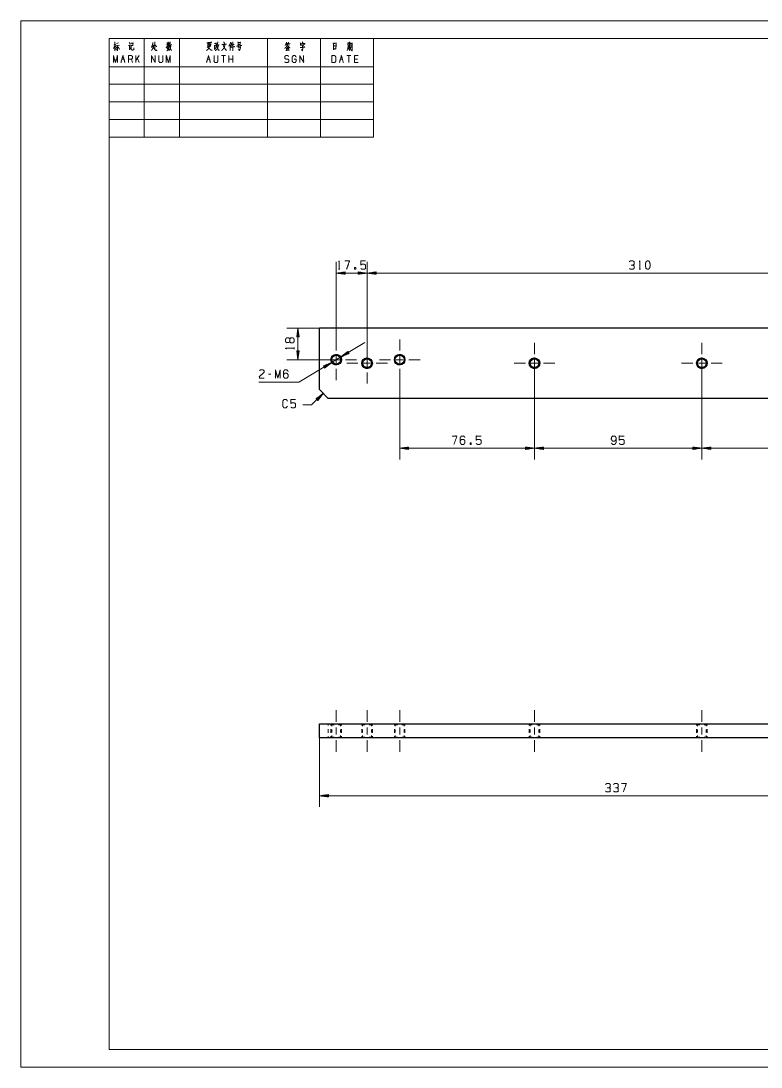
# Model space of a CAD drawing. Header units: millimetres. Extents: x 0 to 420, y 0 to 297.
# Drawn here: x 0 to 210, y 0 to 297 of the extents above; entities that cross this region are included whole.
import ezdxf

# ---------------------------------------------------------------- set-up
doc = ezdxf.new("R2010")
doc.units = ezdxf.units.MM
doc.layers.add('1', color=7, linetype='Continuous', true_color=0xffffff)

msp = doc.modelspace()

# ---------------------------------------------------------------- linework, layer by layer
at = {"layer": '1', "color": 132, "linetype": 'Continuous', "lineweight": 18}
for p, q in [((0, 297), (0, 0)), ((420, 297), (0, 297)), ((25, 292), (25, 264)), ((25, 292), (100, 292)), ((25, 292), (100, 292)), ((25, 292), (100, 292)), ((25, 292), (25, 5)), ((415, 292), (25, 292)), ((35, 292), (35, 264)), ((45, 292), (45, 264)), ((70, 292), (70, 264)), ((85, 292), (85, 264)), ((100, 292), (100, 264)), ((25, 284), (100, 284)), ((25, 279), (100, 279)), ((25, 274), (100, 274)), ((25, 269), (100, 269)), ((25, 264), (100, 264)), ((25, 5), (415, 5)), ((0, 0), (420, 0))]:
    msp.add_line(p, q, dxfattribs=at)
at = {"layer": '1', "color": 95, "linetype": 'Continuous', "lineweight": 18}
for p, q in [((26.34, 290.18), (26.96, 290.3)), ((26.7, 289.95), (26.92, 289.68)), ((26.99, 289.99), (27.95, 290.14)), ((27.13, 290.61), (27.71, 290.74)), ((41.34, 290.22), (42.13, 290.38)), ((42.25, 290.16), (42.79, 290.28)), ((53.17, 290.09), (53.7, 290.18)), ((54.91, 288.87), (55.37, 289.43)), ((75.25, 290.57), (75.67, 290.63)), ((75.35, 290.55), (75.45, 290.24)), ((75.83, 289.64), (75.37, 289.56)), ((75.82, 290.51), (76.35, 290.61)), ((75.98, 290.49), (76.11, 290.16)), ((92.56, 290.43), (93.43, 290.55)), ((92.84, 290.07), (93.11, 290.14)), ((92.86, 289.72), (93.09, 289.78)), ((93.6, 290.05), (93.85, 290.12)), ((28.66, 286.17), (29.22, 286.17)), ((31.62, 285.18), (31.34, 286.17)), ((33.59, 287.14), (32.63, 285.78)), ((32.63, 285.18), (32.63, 287.14)), ((33.59, 285.18), (33.04, 286.36)), ((52.94, 286.17), (53.49, 286.17)), ((58.02, 287.14), (56.9, 287.14)), ((57.46, 287.14), (57.46, 285.18)), ((59.02, 285.18), (59.02, 287.14)), ((60.14, 286.17), (59.02, 286.17)), ((60.14, 285.18), (60.14, 287.14)), ((90.65, 286.17), (91.2, 286.17)), ((93.6, 287.14), (92.49, 287.14)), ((93.05, 287.14), (93.05, 285.18)), ((95.45, 286.17), (94.61, 286.17)), ((90.08, 226.5), (90.51, 226.5)), ((175.37, 226.5), (175.8, 226.5)), ((77.49, 203.84), (77.49, 204.26)), ((70.95, 196.76), (70.27, 196.76))]:
    msp.add_line(p, q, dxfattribs=at)
at = {"layer": '1', "color": 13, "linetype": 'Continuous', "lineweight": 18}
for p, q in [((89.46, 206.59), (89.46, 228.58)), ((92, 225.74), (89.46, 225.4)), ((92, 225.74), (91.97, 225.74)), ((92, 225.74), (91.97, 225.74)), ((92, 225.07), (92, 225.74)), ((95.67, 225.74), (95.71, 225.74)), ((95.67, 225.74), (95.71, 225.74)), ((95.67, 225.74), (95.67, 225.07)), ((98.21, 225.4), (95.67, 225.74)), ((98.21, 199.82), (98.21, 228.58)), ((98.21, 199.82), (98.21, 228.58)), ((100.75, 225.74), (98.21, 225.4)), ((100.75, 225.74), (100.72, 225.74)), ((100.75, 225.74), (100.72, 225.74)), ((100.75, 225.07), (100.75, 225.74)), ((89.45, 225.4), (98.23, 225.4)), ((89.46, 225.4), (92, 225.07)), ((92, 225.43), (89.66, 225.43)), ((92, 225.38), (89.66, 225.38)), ((92, 225.48), (90.04, 225.48)), ((92, 225.33), (90.04, 225.33)), ((92, 225.53), (90.43, 225.53)), ((92, 225.28), (90.43, 225.28)), ((92, 225.58), (90.81, 225.58)), ((92, 225.23), (90.81, 225.23)), ((92, 225.63), (91.2, 225.63)), ((92, 225.18), (91.2, 225.18)), ((92, 225.68), (91.59, 225.68)), ((92, 225.13), (91.59, 225.13)), ((92, 225.07), (91.97, 225.07)), ((92, 225.07), (91.97, 225.07)), ((95.67, 225.68), (96.09, 225.68)), ((95.67, 225.63), (96.48, 225.63)), ((95.67, 225.58), (96.86, 225.58)), ((95.67, 225.53), (97.25, 225.53)), ((95.67, 225.48), (97.64, 225.48)), ((95.67, 225.43), (98.02, 225.43)), ((95.67, 225.07), (98.21, 225.4)), ((95.67, 225.38), (98.02, 225.38)), ((95.67, 225.33), (97.64, 225.33)), ((95.67, 225.28), (97.25, 225.28)), ((95.67, 225.23), (96.86, 225.23)), ((95.67, 225.18), (96.48, 225.18)), ((95.67, 225.13), (96.09, 225.13)), ((95.67, 225.07), (95.71, 225.07)), ((95.67, 225.07), (95.71, 225.07)), ((98.21, 225.4), (100.75, 225.07)), ((98.21, 225.4), (253.21, 225.4)), ((100.75, 225.43), (98.41, 225.43)), ((100.75, 225.38), (98.41, 225.38)), ((100.75, 225.48), (98.79, 225.48)), ((100.75, 225.33), (98.79, 225.33)), ((100.75, 225.53), (99.18, 225.53)), ((100.75, 225.28), (99.18, 225.28)), ((100.75, 225.58), (99.56, 225.58)), ((100.75, 225.23), (99.56, 225.23)), ((100.75, 225.63), (99.95, 225.63)), ((100.75, 225.18), (99.95, 225.18)), ((100.75, 225.68), (100.34, 225.68)), ((100.75, 225.13), (100.34, 225.13)), ((100.75, 225.07), (100.72, 225.07)), ((100.75, 225.07), (100.72, 225.07)), ((84.71, 209.82), (75.4, 209.82)), ((78.58, 209.82), (78.24, 207.28)), ((78.35, 207.28), (78.35, 208.08)), ((78.4, 207.28), (78.4, 208.47)), ((78.45, 207.28), (78.45, 208.86)), ((78.5, 207.28), (78.5, 209.24)), ((78.55, 207.28), (78.55, 209.63)), ((78.91, 207.28), (78.58, 209.82)), ((78.58, 200.82), (78.58, 209.82)), ((78.6, 207.28), (78.6, 209.63)), ((78.65, 207.28), (78.65, 209.24)), ((78.71, 207.28), (78.71, 208.86)), ((78.76, 207.28), (78.76, 208.47)), ((78.81, 207.28), (78.81, 208.08)), ((78.24, 207.28), (78.91, 207.28)), ((78.25, 207.28), (78.25, 207.31)), ((78.25, 207.28), (78.25, 207.31)), ((78.3, 207.28), (78.3, 207.7)), ((97.57, 205.66), (78.81, 194.47)), ((78.86, 207.28), (78.86, 207.7)), ((78.91, 207.28), (78.91, 207.31)), ((78.91, 207.28), (78.91, 207.31)), ((78.24, 203.36), (78.58, 200.82)), ((78.91, 203.36), (78.24, 203.36)), ((78.25, 203.36), (78.25, 203.33)), ((78.25, 203.36), (78.25, 203.33)), ((78.3, 203.36), (78.3, 202.94)), ((78.35, 203.36), (78.35, 202.56)), ((78.4, 203.36), (78.4, 202.17)), ((78.45, 203.36), (78.45, 201.78)), ((78.5, 203.36), (78.5, 201.4)), ((78.55, 203.36), (78.55, 201.01)), ((78.58, 200.82), (78.91, 203.36)), ((78.6, 203.36), (78.6, 201.01)), ((78.65, 203.36), (78.65, 201.4)), ((78.71, 203.36), (78.71, 201.78)), ((78.76, 203.36), (78.76, 202.17)), ((78.81, 203.36), (78.81, 202.56)), ((78.86, 203.36), (78.86, 202.94)), ((78.91, 203.36), (78.91, 203.33)), ((78.91, 203.36), (78.91, 203.33)), ((92.76, 203.18), (90.75, 201.59)), ((90.75, 201.59), (93.11, 202.6)), ((92.92, 202.91), (90.91, 201.71)), ((92.95, 202.87), (90.93, 201.67)), ((92.89, 202.96), (91.21, 201.95)), ((92.97, 202.82), (91.29, 201.82)), ((92.87, 203), (91.52, 202.19)), ((93, 202.78), (91.65, 201.97)), ((92.84, 203.04), (91.82, 202.43)), ((93.02, 202.74), (92, 202.13)), ((92.82, 203.09), (92.13, 202.67)), ((93.05, 202.69), (92.36, 202.28)), ((92.79, 203.13), (92.43, 202.92)), ((93.08, 202.65), (92.72, 202.44)), ((92.76, 203.17), (92.74, 203.16)), ((92.76, 203.17), (92.74, 203.16)), ((93.11, 202.6), (92.76, 203.18)), ((93.1, 202.61), (93.08, 202.59)), ((93.1, 202.61), (93.08, 202.59)), ((89.46, 200.82), (75.4, 200.82)), ((88.18, 200.05), (85.82, 199.04)), ((85.82, 199.04), (86.17, 198.46)), ((85.83, 199.03), (85.85, 199.05)), ((85.83, 199.03), (85.85, 199.05)), ((85.85, 198.99), (86.21, 199.2)), ((85.88, 198.95), (86.57, 199.36)), ((85.9, 198.9), (86.93, 199.51)), ((85.93, 198.86), (87.28, 199.67)), ((85.96, 198.82), (87.64, 199.82)), ((85.98, 198.77), (88, 199.97)), ((86.01, 198.73), (88.02, 199.93)), ((86.03, 198.68), (87.72, 199.69)), ((86.06, 198.64), (87.41, 199.45)), ((86.09, 198.6), (87.11, 199.21)), ((86.17, 198.46), (88.18, 200.05)), ((145.71, 199.82), (145.71, 172.52)), ((193.21, 199.82), (193.21, 172.52)), ((86.11, 198.55), (86.8, 198.97)), ((86.14, 198.51), (86.5, 198.72)), ((86.16, 198.47), (86.19, 198.48)), ((86.16, 198.47), (86.19, 198.48)), ((78.81, 194.47), (67.49, 194.47)), ((107.46, 195.05), (107.46, 172.52)), ((145.71, 194.05), (145.71, 172.52)), ((193.21, 194.05), (193.21, 172.52)), ((82.48, 187.97), (85.77, 191.27)), ((85.77, 191.27), (83.74, 189.71)), ((83.81, 189.63), (84.38, 190.2)), ((83.85, 189.6), (84.69, 190.44)), ((83.88, 189.56), (85, 190.67)), ((83.92, 189.52), (85.3, 190.91)), ((83.95, 189.49), (85.61, 191.15)), ((83.99, 189.45), (85.65, 191.11)), ((84.03, 189.42), (85.41, 190.8)), ((84.06, 189.38), (85.18, 190.49)), ((84.1, 189.34), (84.94, 190.19)), ((84.21, 189.23), (85.77, 191.27)), ((82.48, 187.97), (79.94, 187.97)), ((83.74, 189.7), (83.76, 189.73)), ((83.74, 189.7), (83.76, 189.73)), ((83.74, 189.71), (84.21, 189.23)), ((83.77, 189.67), (84.07, 189.96)), ((84.13, 189.31), (84.7, 189.88)), ((84.17, 189.27), (84.46, 189.57)), ((84.21, 189.24), (84.23, 189.26)), ((84.21, 189.24), (84.23, 189.26)), ((110, 176.03), (107.46, 175.7)), ((107.46, 175.7), (110, 175.36)), ((145.71, 175.7), (107.46, 175.7)), ((110, 175.72), (107.66, 175.72)), ((110, 175.67), (107.66, 175.67)), ((110, 175.77), (108.04, 175.77)), ((110, 175.62), (108.04, 175.62)), ((110, 175.82), (108.43, 175.82)), ((110, 175.57), (108.43, 175.57)), ((110, 175.87), (108.81, 175.87)), ((110, 175.52), (108.81, 175.52)), ((110, 175.93), (109.2, 175.93)), ((110, 175.47), (109.2, 175.47)), ((110, 175.98), (109.59, 175.98)), ((110, 175.42), (109.59, 175.42)), ((110, 176.03), (109.97, 176.03)), ((110, 176.03), (109.97, 176.03)), ((110, 175.37), (109.97, 175.37)), ((110, 175.37), (109.97, 175.37)), ((110, 175.36), (110, 176.03)), ((143.17, 176.03), (143.21, 176.03)), ((143.17, 176.03), (143.21, 176.03)), ((143.17, 176.03), (143.17, 175.36)), ((145.71, 175.7), (143.17, 176.03)), ((143.17, 175.98), (143.59, 175.98)), ((143.17, 175.93), (143.98, 175.93)), ((143.17, 175.87), (144.36, 175.87)), ((143.17, 175.82), (144.75, 175.82)), ((143.17, 175.77), (145.14, 175.77)), ((143.17, 175.72), (145.52, 175.72)), ((143.17, 175.36), (145.71, 175.7)), ((143.17, 175.67), (145.52, 175.67)), ((143.17, 175.62), (145.14, 175.62)), ((143.17, 175.57), (144.75, 175.57)), ((143.17, 175.52), (144.36, 175.52)), ((143.17, 175.47), (143.98, 175.47)), ((143.17, 175.42), (143.59, 175.42)), ((143.17, 175.37), (143.21, 175.37)), ((143.17, 175.37), (143.21, 175.37)), ((148.25, 176.03), (145.71, 175.7)), ((145.71, 175.7), (148.25, 175.36)), ((193.21, 175.7), (145.71, 175.7)), ((148.25, 175.72), (145.91, 175.72)), ((148.25, 175.67), (145.91, 175.67)), ((148.25, 175.77), (146.29, 175.77)), ((148.25, 175.62), (146.29, 175.62)), ((148.25, 175.82), (146.68, 175.82)), ((148.25, 175.57), (146.68, 175.57)), ((148.25, 175.87), (147.06, 175.87)), ((148.25, 175.52), (147.06, 175.52)), ((148.25, 175.93), (147.45, 175.93)), ((148.25, 175.47), (147.45, 175.47)), ((148.25, 175.98), (147.84, 175.98)), ((148.25, 175.42), (147.84, 175.42)), ((148.25, 176.03), (148.22, 176.03)), ((148.25, 176.03), (148.22, 176.03)), ((148.25, 175.37), (148.22, 175.37)), ((148.25, 175.37), (148.22, 175.37)), ((148.25, 175.36), (148.25, 176.03)), ((190.67, 176.03), (190.71, 176.03)), ((190.67, 176.03), (190.71, 176.03)), ((190.67, 176.03), (190.67, 175.36)), ((193.21, 175.7), (190.67, 176.03)), ((190.67, 175.98), (191.09, 175.98)), ((190.67, 175.93), (191.48, 175.93)), ((190.67, 175.87), (191.86, 175.87)), ((190.67, 175.82), (192.25, 175.82)), ((190.67, 175.77), (192.64, 175.77)), ((190.67, 175.72), (193.02, 175.72)), ((190.67, 175.36), (193.21, 175.7)), ((190.67, 175.67), (193.02, 175.67)), ((190.67, 175.62), (192.64, 175.62)), ((190.67, 175.57), (192.25, 175.57)), ((190.67, 175.52), (191.86, 175.52)), ((190.67, 175.47), (191.48, 175.47)), ((190.67, 175.42), (191.09, 175.42)), ((190.67, 175.37), (190.71, 175.37)), ((190.67, 175.37), (190.71, 175.37)), ((195.75, 176.03), (193.21, 175.7)), ((193.21, 175.7), (195.75, 175.36)), ((240.71, 175.7), (193.21, 175.7)), ((195.75, 175.72), (193.41, 175.72)), ((195.75, 175.67), (193.41, 175.67)), ((195.75, 175.77), (193.79, 175.77)), ((195.75, 175.62), (193.79, 175.62)), ((195.75, 175.82), (194.18, 175.82)), ((195.75, 175.57), (194.18, 175.57)), ((195.75, 175.87), (194.56, 175.87)), ((195.75, 175.52), (194.56, 175.52)), ((195.75, 175.93), (194.95, 175.93)), ((195.75, 175.47), (194.95, 175.47)), ((195.75, 175.98), (195.34, 175.98)), ((195.75, 175.42), (195.34, 175.42)), ((195.75, 176.03), (195.72, 176.03)), ((195.75, 176.03), (195.72, 176.03)), ((195.75, 175.37), (195.72, 175.37)), ((195.75, 175.37), (195.72, 175.37)), ((195.75, 175.36), (195.75, 176.03)), ((84.71, 93.43), (84.71, 73.84)), ((87.25, 77.35), (84.71, 77.02)), ((87.25, 77.25), (86.45, 77.25)), ((87.25, 77.3), (86.84, 77.3)), ((87.25, 77.35), (87.22, 77.35)), ((87.25, 77.35), (87.22, 77.35)), ((87.25, 76.69), (87.25, 77.35)), ((84.71, 77.02), (87.25, 76.69)), ((84.71, 77.02), (253.21, 77.02)), ((87.25, 77.05), (84.91, 77.05)), ((87.25, 76.99), (84.91, 76.99)), ((87.25, 77.1), (85.29, 77.1)), ((87.25, 76.94), (85.29, 76.94)), ((87.25, 77.15), (85.68, 77.15)), ((87.25, 76.89), (85.68, 76.89)), ((87.25, 77.2), (86.06, 77.2)), ((87.25, 76.84), (86.06, 76.84)), ((87.25, 76.79), (86.45, 76.79)), ((87.25, 76.74), (86.84, 76.74)), ((87.25, 76.69), (87.22, 76.69)), ((87.25, 76.69), (87.22, 76.69))]:
    msp.add_line(p, q, dxfattribs=at)
at = {"layer": '1', "color": 30, "linetype": 'Continuous', "lineweight": 25}
for p, q in [((84.71, 192.32), (84.71, 209.82)), ((246.71, 209.82), (84.71, 209.82)), ((84.71, 192.32), (87.21, 189.82)), ((246.71, 189.82), (87.21, 189.82)), ((84.71, 93.43), (84.71, 97.43)), ((84.71, 97.43), (246.71, 97.43)), ((246.71, 93.43), (84.71, 93.43))]:
    msp.add_line(p, q, dxfattribs=at)
at = {"layer": '1', "color": 252, "linetype": 'Continuous', "lineweight": 18}
for p, q in [((89.46, 203.41), (89.46, 206.59)), ((98.21, 202.41), (98.21, 205.59)), ((107.46, 203.41), (107.46, 206.59)), ((145.71, 202.41), (145.71, 205.59)), ((193.21, 202.41), (193.21, 205.59)), ((86.87, 200.82), (83.7, 200.82)), ((88.46, 200.82), (90.47, 200.82)), ((89.46, 199.82), (89.46, 201.82)), ((92.06, 200.82), (95.23, 200.82)), ((95.62, 199.82), (92.45, 199.82)), ((97.21, 199.82), (99.22, 199.82)), ((98.21, 198.82), (98.21, 200.82)), ((100.81, 199.82), (103.98, 199.82)), ((104.87, 200.82), (101.7, 200.82)), ((106.46, 200.82), (108.47, 200.82)), ((107.46, 199.82), (107.46, 201.82)), ((110.06, 200.82), (113.23, 200.82)), ((143.12, 199.82), (139.95, 199.82)), ((144.71, 199.82), (146.72, 199.82)), ((145.71, 198.82), (145.71, 200.82)), ((148.31, 199.82), (151.48, 199.82)), ((190.62, 199.82), (187.45, 199.82)), ((192.21, 199.82), (194.22, 199.82)), ((193.21, 198.82), (193.21, 200.82)), ((195.81, 199.82), (198.98, 199.82)), ((89.46, 198.23), (89.46, 195.05)), ((98.21, 197.23), (98.21, 194.05)), ((107.46, 198.23), (107.46, 195.05)), ((145.71, 197.23), (145.71, 194.05)), ((193.21, 197.23), (193.21, 194.05)), ((89.46, 96.43), (89.46, 94.43)), ((98.21, 94.43), (98.21, 96.43)), ((107.46, 96.43), (107.46, 94.43)), ((145.71, 94.43), (145.71, 96.43)), ((193.21, 94.43), (193.21, 96.43))]:
    msp.add_line(p, q, dxfattribs=at)
at = {"layer": '1', "color": 43, "linetype": 'Continuous', "lineweight": 18}
for p, q in [((87.21, 96.93), (87.21, 97.43)), ((87.21, 94.93), (87.21, 95.93)), ((87.96, 97.43), (87.96, 96.93)), ((87.96, 97.43), (88.03, 97.37)), ((87.96, 95.93), (87.96, 94.93)), ((88.15, 97.24), (88.21, 97.18)), ((88.21, 97.18), (88.21, 96.74)), ((88.21, 95.87), (88.21, 94.99)), ((90.71, 97.18), (90.78, 97.24)), ((90.71, 96.74), (90.71, 97.18)), ((90.71, 94.99), (90.71, 95.87)), ((90.9, 97.37), (90.96, 97.43)), ((90.96, 97.43), (90.96, 96.93)), ((90.96, 95.93), (90.96, 94.93)), ((96.71, 96.93), (96.71, 97.43)), ((96.71, 97.43), (96.78, 97.37)), ((96.71, 94.93), (96.71, 95.93)), ((96.9, 97.24), (96.96, 97.18)), ((96.96, 97.18), (96.96, 96.74)), ((96.96, 95.87), (96.96, 94.99)), ((99.46, 97.18), (99.53, 97.24)), ((99.46, 96.74), (99.46, 97.18)), ((99.46, 94.99), (99.46, 95.87)), ((99.65, 97.37), (99.71, 97.43)), ((99.71, 96.93), (99.71, 97.43)), ((99.71, 94.93), (99.71, 95.93)), ((105.96, 97.43), (105.96, 96.93)), ((105.96, 97.43), (106.03, 97.37)), ((105.96, 95.93), (105.96, 94.93)), ((106.15, 97.24), (106.21, 97.18)), ((106.21, 97.18), (106.21, 96.74)), ((106.21, 95.87), (106.21, 94.99)), ((108.71, 97.18), (108.78, 97.24)), ((108.71, 96.74), (108.71, 97.18)), ((108.71, 94.99), (108.71, 95.87)), ((108.9, 97.37), (108.96, 97.43)), ((108.96, 97.43), (108.96, 96.93)), ((108.96, 95.93), (108.96, 94.93)), ((144.21, 96.93), (144.21, 97.43)), ((144.21, 97.43), (144.28, 97.37)), ((144.21, 94.93), (144.21, 95.93)), ((144.4, 97.24), (144.46, 97.18)), ((144.46, 97.18), (144.46, 96.74)), ((144.46, 95.87), (144.46, 94.99)), ((146.96, 97.18), (147.03, 97.24)), ((146.96, 96.74), (146.96, 97.18)), ((146.96, 94.99), (146.96, 95.87)), ((147.15, 97.37), (147.21, 97.43)), ((147.21, 96.93), (147.21, 97.43)), ((147.21, 94.93), (147.21, 95.93)), ((191.71, 96.93), (191.71, 97.43)), ((191.71, 97.43), (191.78, 97.37)), ((191.71, 94.93), (191.71, 95.93)), ((191.9, 97.24), (191.96, 97.18)), ((191.96, 97.18), (191.96, 96.74)), ((191.96, 95.87), (191.96, 94.99)), ((194.46, 97.18), (194.53, 97.24)), ((194.46, 96.74), (194.46, 97.18)), ((194.46, 94.99), (194.46, 95.87)), ((194.65, 97.37), (194.71, 97.43)), ((194.71, 96.93), (194.71, 97.43)), ((194.71, 94.93), (194.71, 95.93)), ((87.21, 93.43), (87.21, 93.93)), ((87.96, 93.93), (87.96, 93.43)), ((88.03, 93.49), (87.96, 93.43)), ((88.21, 93.68), (88.15, 93.62)), ((88.21, 94.12), (88.21, 93.68)), ((90.71, 93.68), (90.71, 94.12)), ((90.78, 93.62), (90.71, 93.68)), ((90.96, 93.43), (90.9, 93.49)), ((90.96, 93.93), (90.96, 93.43)), ((96.71, 93.43), (96.71, 93.93)), ((96.78, 93.49), (96.71, 93.43)), ((96.96, 93.68), (96.9, 93.62)), ((96.96, 94.12), (96.96, 93.68)), ((99.46, 93.68), (99.46, 94.12)), ((99.53, 93.62), (99.46, 93.68)), ((99.71, 93.43), (99.65, 93.49)), ((99.71, 93.43), (99.71, 93.93)), ((105.96, 93.93), (105.96, 93.43)), ((106.03, 93.49), (105.96, 93.43)), ((106.21, 93.68), (106.15, 93.62)), ((106.21, 94.12), (106.21, 93.68)), ((108.71, 93.68), (108.71, 94.12)), ((108.78, 93.62), (108.71, 93.68)), ((108.96, 93.43), (108.9, 93.49)), ((108.96, 93.93), (108.96, 93.43)), ((144.21, 93.43), (144.21, 93.93)), ((144.28, 93.49), (144.21, 93.43)), ((144.46, 93.68), (144.4, 93.62)), ((144.46, 94.12), (144.46, 93.68)), ((146.96, 93.68), (146.96, 94.12)), ((147.03, 93.62), (146.96, 93.68)), ((147.21, 93.43), (147.15, 93.49)), ((147.21, 93.43), (147.21, 93.93)), ((191.71, 93.43), (191.71, 93.93)), ((191.78, 93.49), (191.71, 93.43)), ((191.96, 93.68), (191.9, 93.62)), ((191.96, 94.12), (191.96, 93.68)), ((194.46, 93.68), (194.46, 94.12)), ((194.53, 93.62), (194.46, 93.68)), ((194.71, 93.43), (194.65, 93.49)), ((194.71, 93.43), (194.71, 93.93))]:
    msp.add_line(p, q, dxfattribs=at)
at = {"layer": '1', "color": 30, "linetype": 'Continuous', "lineweight": 25}
for centre, radius in [((89.46, 200.82), 1.5), ((89.46, 200.82), 1.25), ((107.46, 200.82), 1.5), ((107.46, 200.82), 1.25), ((98.21, 199.82), 1.5), ((98.21, 199.82), 1.25), ((145.71, 199.82), 1.5), ((145.71, 199.82), 1.25), ((193.21, 199.82), 1.5), ((193.21, 199.82), 1.25)]:
    msp.add_circle(centre, radius, dxfattribs=at)
at = {"layer": '1', "color": 30, "linetype": 'Continuous', "lineweight": 13}
for centre in [(89.46, 200.82), (107.46, 200.82), (98.21, 199.82), (145.71, 199.82), (193.21, 199.82)]:
    msp.add_arc(centre, 1.5, 75, 345, dxfattribs=at)
at = {"layer": '1', "color": 13, "linetype": 'Continuous', "lineweight": 18}
msp.add_arc((89.46, 200.82), 1.5, 326.1098, 75, dxfattribs=at)
at = {"layer": '1', "color": 95, "linetype": 'Continuous', "lineweight": 18}
for points, knots in [([(26.67, 291.07), (26.66, 288.89), (26.63, 288.5), (26.61, 288.71), (26.64, 288.94)], [0, 0, 0.723303, 0.854546, 0.923601, 1, 1]), ([(41.73, 291.07), (41.76, 290.92), (41.76, 289.78), (41.73, 289.93), (41.76, 290.05)], [0, 0, 0.094654, 0.823636, 0.91829, 1, 1]), ([(42.33, 291.11), (42.33, 290.98), (42.32, 290.76), (42.27, 290.47), (42.23, 290.16), (42.17, 289.91), (42.1, 289.68), (42.08, 289.62)], [0, 0, 0.081852, 0.232243, 0.425429, 0.63211, 0.800313, 0.957953, 1, 1]), ([(60.08, 291.07), (60.12, 290.98), (60.09, 291.03), (60.11, 288.54), (60.09, 288.73), (60.11, 289.04)], [0, 0, 0.029975, 0.04619, 0.840789, 0.900562, 1, 1]), ([(61.57, 291.07), (61.63, 290.82), (61.63, 290.09), (61.63, 290.28), (62.33, 290.38), (62.21, 290.38), (62.24, 290.9), (62.26, 290.98), (62.29, 290.92), (62.19, 290.9), (61.63, 290.82)], [0, 0, 0.076614, 0.294117, 0.350048, 0.563214, 0.598361, 0.753971, 0.779215, 0.799829, 0.831205, 1, 1]), ([(79.78, 291.09), (79.89, 290.96), (79.93, 290.86), (79.96, 290.69)], [0, 0, 0.364604, 0.619196, 1, 1]), ([(93.21, 291.11), (93.24, 290.98), (93.19, 289.37)], [0, 0, 0.073211, 1, 1]), ([(26.67, 290.16), (26.6, 289.91), (26.48, 289.62), (26.35, 289.35), (26.23, 289.14)], [0, 0, 0.233514, 0.515368, 0.78555, 1, 1]), ([(27.18, 289.66), (27.17, 289.58), (26.86, 288.96)], [0, 0, 0.108202, 1, 1]), ([(27.37, 289.99), (27.42, 289.87), (27.42, 288.83), (27.4, 288.6), (27.39, 288.52), (27.11, 288.85), (27.39, 288.56)], [0, 0, 0.056947, 0.504404, 0.603051, 0.639405, 0.826366, 1, 1]), ([(27.61, 289.58), (27.87, 289.16), (27.92, 289), (27.81, 289.27)], [0, 0, 0.516563, 0.696901, 1, 1]), ([(30.53, 289.99), (30.92, 290.09), (30.86, 290.16), (30.83, 288.96), (30.77, 288.83), (31.12, 289.41)], [0, 0, 0.158008, 0.19221, 0.673433, 0.728446, 1, 1]), ([(30.7, 290.88), (30.87, 290.72), (30.92, 290.63), (30.92, 290.53), (30.9, 290.67)], [0, 0, 0.413146, 0.573572, 0.750721, 1, 1]), ([(31.19, 290.63), (31.87, 290.74), (31.82, 290.8), (31.73, 290.05), (31.82, 290.05), (31.25, 289.99)], [0, 0, 0.313958, 0.349012, 0.694882, 0.735357, 1, 1]), ([(31.22, 290.22), (31.25, 289.91), (31.25, 289.2), (31.27, 288.98), (31.3, 288.87), (31.34, 288.81), (31.41, 288.77), (31.53, 288.75), (31.66, 288.73), (32.03, 288.79), (32, 289.33), (32, 288.79)], [0, 0, 0.097093, 0.316208, 0.387239, 0.42073, 0.444406, 0.470581, 0.507596, 0.549105, 0.664641, 0.832445, 1, 1]), ([(37.43, 290.84), (37.42, 290.72), (37.34, 290.3), (37.26, 290.01), (37.18, 289.8), (37.09, 289.6), (37.01, 289.43)], [0, 0, 0.084498, 0.36853, 0.573114, 0.721457, 0.873368, 1, 1]), ([(37.28, 290.09), (37.75, 290.18), (37.71, 290.22), (37.68, 290.03), (37.62, 289.76), (37.56, 289.6), (37.48, 289.37), (37.4, 289.18), (37.28, 288.98), (37.2, 288.81), (37.02, 288.56)], [0, 0, 0.202443, 0.228131, 0.308408, 0.425631, 0.500403, 0.604281, 0.689483, 0.790714, 0.870506, 1, 1]), ([(37.28, 289.8), (38.22, 288.62), (38.56, 288.65), (38.54, 288.65), (38.24, 288.67), (38.08, 288.81)], [0, 0, 0.632183, 0.773704, 0.779845, 0.909108, 1, 1]), ([(37.97, 291.05), (38.02, 290.94), (38, 290.84), (37.99, 289.12), (37.97, 289.23), (38, 289.45)], [0, 0, 0.049543, 0.095606, 0.852767, 0.898838, 1, 1]), ([(38.1, 290.16), (38.13, 290.14), (38.4, 289.8), (38.47, 289.68)], [0, 0, 0.059448, 0.761031, 1, 1]), ([(41.75, 290.24), (41.62, 290.01), (41.48, 289.8), (41.35, 289.64), (41.22, 289.49)], [0, 0, 0.287221, 0.555142, 0.786181, 1, 1]), ([(41.34, 289.31), (41.97, 289.45), (41.98, 289.64), (41.98, 289.56), (41.91, 289.31), (41.81, 289.04), (41.7, 288.83), (41.59, 288.71), (41.48, 288.58), (41.41, 288.52)], [0, 0, 0.30447, 0.39258, 0.431622, 0.553714, 0.689469, 0.798362, 0.878841, 0.954752, 1, 1]), ([(41.43, 290.8), (41.56, 290.57), (41.59, 290.43)], [0, 0, 0.640221, 1, 1]), ([(41.72, 289.66), (41.56, 289.08), (41.66, 289.04), (41.78, 289), (41.89, 288.94), (42.04, 288.85)], [0, 0, 0.5291, 0.62629, 0.735524, 0.852093, 1, 1]), ([(41.76, 290.2), (41.94, 290.07), (42.03, 289.97)], [0, 0, 0.613122, 1, 1]), ([(42.03, 290.92), (42.03, 290.82), (41.91, 290.34)], [0, 0, 0.174301, 1, 1]), ([(42.54, 290.16), (42.49, 289.8), (42.45, 289.56), (42.41, 289.35), (42.35, 289.16), (42.23, 288.91), (42.13, 288.73), (42.01, 288.56), (41.92, 288.48)], [0, 0, 0.19438, 0.332636, 0.448614, 0.555649, 0.70616, 0.822692, 0.933847, 1, 1]), ([(42.22, 289.89), (42.25, 289.85), (42.39, 289.27), (42.49, 289), (42.6, 288.71), (42.63, 288.65), (42.85, 288.67), (42.63, 288.69), (42.55, 288.81)], [0, 0, 0.026721, 0.341749, 0.493483, 0.655465, 0.691641, 0.80784, 0.924039, 1, 1]), ([(53.44, 290.84), (53.42, 290.18), (53.41, 289.85), (53.39, 289.66), (53.38, 289.56), (53.36, 289.43), (53.32, 289.31), (53.27, 289.2), (53.14, 289.02), (53, 288.85), (52.79, 288.73), (52.69, 288.67), (52.65, 288.65)], [0, 0, 0.263783, 0.395771, 0.470171, 0.511786, 0.56157, 0.614019, 0.658777, 0.749614, 0.837596, 0.932985, 0.980677, 1, 1]), ([(52.76, 290.82), (52.82, 290.78), (52.85, 290.8), (54.11, 290.94), (54.07, 290.96), (53.92, 290.92)], [0, 0, 0.045522, 0.068286, 0.872626, 0.90344, 1, 1]), ([(52.82, 289.6), (52.89, 289.6), (53.17, 289.37), (53.41, 289.16), (53.63, 288.98), (53.9, 288.71), (54.23, 288.75), (53.92, 288.71), (53.82, 288.79)], [0, 0, 0.033467, 0.197839, 0.340788, 0.472468, 0.649452, 0.797921, 0.939753, 1, 1]), ([(53, 290.59), (53.04, 290.41), (53.04, 289.66), (53.03, 289.7), (53.89, 289.85), (53.8, 289.85), (53.89, 290.63), (53.92, 290.57), (53.87, 290.53), (53.04, 290.43)], [0, 0, 0.051663, 0.252803, 0.264656, 0.500971, 0.524672, 0.738301, 0.756829, 0.773117, 1, 1]), ([(54.88, 290.57), (55.47, 290.67), (55.41, 290.74), (55.34, 290.01), (55.41, 290.01), (54.97, 289.93), (54.94, 290.12), (54.97, 289.89), (54.96, 288.96)], [0, 0, 0.181366, 0.207406, 0.429567, 0.451891, 0.588199, 0.645735, 0.715777, 1, 1]), ([(55.98, 290.12), (55.98, 289.99), (55.92, 289.66), (55.86, 289.47), (55.81, 289.31), (55.73, 289.16), (55.65, 289.02), (55.54, 288.87), (55.31, 288.67), (55.13, 288.58)], [0, 0, 0.067236, 0.249298, 0.354996, 0.450079, 0.537949, 0.629663, 0.725721, 0.894899, 1, 1]), ([(55.85, 291.05), (55.82, 290.8), (55.73, 290.47), (55.62, 290.12), (55.53, 289.89), (55.47, 289.72), (55.41, 289.58)], [0, 0, 0.162457, 0.385014, 0.625897, 0.784413, 0.898493, 1, 1]), ([(55.54, 289.8), (55.59, 289.78), (56.04, 288.67), (56.32, 288.65), (56.06, 288.71), (55.98, 288.83)], [0, 0, 0.024909, 0.644018, 0.787117, 0.926016, 1, 1]), ([(55.62, 290.07), (56.27, 290.2), (56.2, 290.22), (56.08, 290.18)], [0, 0, 0.769962, 0.857327, 1, 1]), ([(57.88, 290.32), (57.88, 290.2), (57.81, 289.91), (57.74, 289.68), (57.65, 289.43), (57.52, 289.23), (57.5, 289.18), (57.42, 289.08), (57.31, 288.94), (57.18, 288.81), (57.06, 288.69), (56.93, 288.58)], [0, 0, 0.060656, 0.206644, 0.323463, 0.452143, 0.571976, 0.593424, 0.659716, 0.74639, 0.834816, 0.918178, 1, 1]), ([(57.02, 290.28), (58.29, 290.43), (58.21, 290.45), (58.12, 290.41)], [0, 0, 0.872478, 0.933903, 1, 1]), ([(57.34, 290.05), (57.4, 290.01), (58.1, 288.75), (58.43, 288.69), (58.12, 288.77), (58.02, 288.89)], [0, 0, 0.030854, 0.652647, 0.79375, 0.930716, 1, 1]), ([(57.56, 291.03), (57.66, 290.84), (57.71, 290.72), (57.74, 290.59)], [0, 0, 0.450481, 0.729637, 1, 1]), ([(59.55, 290.98), (59.48, 290.72), (59.38, 290.47), (59.26, 290.24), (59.14, 290.05), (59, 289.85)], [0, 0, 0.21836, 0.428744, 0.629221, 0.801494, 1, 1]), ([(59.38, 290.41), (59.39, 289.16), (59.39, 288.56), (59.38, 288.69), (59.39, 288.91)], [0, 0, 0.565717, 0.839123, 0.896086, 1, 1]), ([(59.57, 289.49), (60.61, 289.7), (60.53, 289.72), (60.4, 289.66)], [0, 0, 0.826976, 0.886334, 1, 1]), ([(59.8, 290.72), (59.76, 290.38), (59.7, 290.09), (59.64, 289.89), (59.6, 289.76)], [0, 0, 0.34211, 0.644851, 0.86512, 1, 1]), ([(59.8, 290.14), (60.47, 290.32), (60.4, 290.32), (60.28, 290.26)], [0, 0, 0.772509, 0.853435, 1, 1]), ([(61.18, 289.87), (61.37, 289.87), (61.75, 289.91), (62.68, 290.05), (62.58, 290.07), (62.43, 290.03)], [0, 0, 0.10704, 0.322386, 0.855626, 0.914427, 1, 1]), ([(61.73, 289.91), (61.63, 289.41), (61.6, 289.49), (62.38, 289.62), (62.33, 289.7), (62.33, 289.62), (62.24, 289.27), (62.19, 289.04), (62.11, 288.85), (62.05, 288.71), (62.01, 288.6), (61.98, 288.58), (61.72, 289.06), (62, 288.62)], [0, 0, 0.13637, 0.159981, 0.371157, 0.396349, 0.418604, 0.516111, 0.579311, 0.63312, 0.675133, 0.705357, 0.714996, 0.861275, 1, 1]), ([(75.64, 290.3), (75.63, 290.2), (75.39, 289.83), (75.38, 289.78), (75.26, 289.6), (75.06, 289.37), (74.85, 289.16)], [0, 0, 0.074337, 0.387309, 0.418539, 0.575027, 0.79286, 1, 1]), ([(75.37, 290.98), (75.35, 290.84), (75.23, 290.53), (75.13, 290.28), (75.01, 290.07)], [0, 0, 0.148006, 0.485257, 0.758321, 1, 1]), ([(75.12, 288.62), (76.23, 288.73), (76.16, 288.73), (75.99, 288.71)], [0, 0, 0.825897, 0.879998, 1, 1]), ([(75.31, 289.27), (75.38, 289), (75.38, 288.87), (75.37, 289.04)], [0, 0, 0.489807, 0.707975, 1, 1]), ([(75.58, 289.43), (75.64, 289.12), (75.61, 288.96), (75.61, 289.18)], [0, 0, 0.443891, 0.680119, 1, 1]), ([(75.61, 290.16), (76.2, 289.37), (76.43, 289.37), (76.2, 289.39), (76.08, 289.54)], [0, 0, 0.599324, 0.742451, 0.886135, 1, 1]), ([(75.91, 290.98), (75.92, 290.88), (75.75, 290.3)], [0, 0, 0.147218, 1, 1]), ([(75.95, 289.41), (75.95, 289.27), (75.77, 288.69)], [0, 0, 0.19307, 1, 1]), ([(79.2, 289.41), (80.57, 289.6), (80.49, 289.62), (80.28, 289.56)], [0, 0, 0.820202, 0.873508, 1, 1]), ([(79.34, 290.74), (79.34, 290.51), (79.33, 290.34), (79.3, 290.22), (79.27, 290.12)], [0, 0, 0.361949, 0.626223, 0.829034, 1, 1]), ([(79.34, 290.49), (80.57, 290.63), (80.56, 290.67), (80.37, 290.26)], [0, 0, 0.712481, 0.737756, 1, 1]), ([(79.49, 290.07), (80.25, 290.18), (80.21, 290.24), (79.92, 289.72)], [0, 0, 0.533866, 0.586729, 1, 1]), ([(79.87, 289.87), (79.9, 289.76), (79.93, 289.64), (79.94, 289.43), (79.94, 289), (79.93, 288.85), (79.9, 288.65), (79.86, 288.52), (79.64, 288.87), (79.87, 288.56)], [0, 0, 0.049623, 0.1085, 0.204239, 0.404798, 0.471991, 0.568442, 0.629223, 0.820578, 1, 1]), ([(88.61, 290.8), (88.64, 290.59), (88.66, 290.14), (88.67, 289.66), (88.67, 289.6), (88.67, 288.83), (88.67, 288.98), (89.24, 289.1), (89.36, 288.96), (89.39, 289.14), (89.39, 289.39), (89.4, 289.87), (89.42, 290.36), (89.42, 290.78), (89.43, 290.72), (88.66, 290.57)], [0, 0, 0.037589, 0.119519, 0.205166, 0.216331, 0.354043, 0.380097, 0.485125, 0.518622, 0.552532, 0.597196, 0.682843, 0.77221, 0.846648, 0.858119, 1, 1]), ([(88.67, 289.83), (89.24, 289.95), (89.18, 289.97), (89.05, 289.89)], [0, 0, 0.728512, 0.805958, 1, 1]), ([(92.52, 289.25), (93.43, 289.41), (93.38, 289.43), (93.33, 289.37)], [0, 0, 0.873246, 0.919206, 1, 1]), ([(92.86, 289.12), (92.84, 289.02), (92.73, 288.81), (92.62, 288.67), (92.52, 288.56)], [0, 0, 0.157085, 0.51447, 0.781154, 1, 1]), ([(92.8, 290.98), (92.83, 290.86), (92.83, 289.31)], [0, 0, 0.075954, 1, 1]), ([(93.09, 289.18), (93.25, 288.94), (93.25, 288.83), (93.19, 289.02)], [0, 0, 0.497679, 0.671694, 1, 1]), ([(93.55, 290.82), (93.59, 290.59), (93.59, 290.14), (93.57, 289.64), (93.55, 289.33), (93.47, 289), (93.38, 288.79), (93.22, 288.48)], [0, 0, 0.096217, 0.285187, 0.491418, 0.620825, 0.76157, 0.854869, 1, 1]), ([(93.57, 289.52), (93.6, 289.52), (93.84, 289.58)], [0, 0, 0.107799, 1, 1]), ([(93.59, 290.57), (94.03, 290.67), (93.98, 290.74), (93.98, 290.05), (94, 289.12), (93.98, 288.77), (93.97, 288.56), (93.95, 288.5), (93.74, 288.77), (93.94, 288.58)], [0, 0, 0.13308, 0.155522, 0.357051, 0.631901, 0.735808, 0.797028, 0.815849, 0.918301, 1, 1]), ([(26.26, 285.18), (26.26, 287.14), (26.82, 285.18), (27.37, 287.14), (27.37, 285.18)], [0, 0, 0.245192, 0.5, 0.754808, 1, 1]), ([(30.51, 285.18), (30.51, 287.14), (31.34, 287.14), (31.62, 286.96), (31.62, 286.36), (31.34, 286.17), (30.51, 286.17)], [0, 0, 0.400952, 0.571035, 0.639278, 0.761676, 0.829917, 1, 1]), ([(37.01, 285.18), (37.01, 287.14), (38.12, 285.18), (38.12, 287.14)], [0, 0, 0.317574, 0.682426, 1, 1]), ([(39.13, 287.14), (39.13, 285.57), (39.39, 285.18), (39.95, 285.18), (40.24, 285.57), (40.24, 287.14)], [0, 0, 0.337152, 0.438599, 0.557781, 0.662848, 1, 1]), ([(41.25, 285.18), (41.25, 287.14), (41.81, 285.18), (42.36, 287.14), (42.36, 285.18)], [0, 0, 0.245192, 0.5, 0.754808, 1, 1]), ([(54.78, 287.14), (54.78, 285.57), (55.05, 285.18), (55.6, 285.18), (55.89, 285.57), (55.89, 287.14)], [0, 0, 0.337152, 0.438599, 0.557781, 0.662848, 1, 1]), ([(74.85, 285.36), (75.13, 285.18), (75.7, 285.18), (75.98, 285.39), (75.98, 285.97), (75.7, 286.17), (75.15, 286.17), (74.85, 286.36), (74.85, 286.96), (75.15, 287.14), (75.7, 287.14), (75.98, 286.96)], [0, 0, 0.068035, 0.184054, 0.254521, 0.372333, 0.442799, 0.555843, 0.626367, 0.748393, 0.81892, 0.931964, 1, 1]), ([(77.55, 286.17), (78.1, 286.17), (78.1, 285.57), (77.82, 285.18), (77.25, 285.18), (76.97, 285.57), (76.97, 286.75), (77.27, 287.14), (77.81, 287.14), (78.09, 286.75)], [0, 0, 0.103295, 0.214797, 0.304261, 0.410274, 0.499739, 0.718892, 0.809956, 0.910533, 1, 1]), ([(79.11, 285.18), (79.11, 287.14), (80.22, 285.18), (80.22, 287.14)], [0, 0, 0.317574, 0.682426, 1, 1]), ([(88.25, 285.18), (89.07, 285.18), (89.36, 285.57), (89.36, 286.75), (89.07, 287.14), (88.25, 287.14), (88.25, 285.18)], [0, 0, 0.142133, 0.227159, 0.431787, 0.516817, 0.65895, 1, 1]), ([(90.37, 285.18), (90.93, 287.14), (91.48, 285.18)], [0, 0, 0.5, 1, 1]), ([(95.73, 285.18), (94.61, 285.18), (94.61, 287.14), (95.73, 287.14)], [0, 0, 0.265389, 0.734611, 1, 1]), ([(90.15, 228.67), (90.29, 228.87), (90.29, 226.5)], [0, 0, 0.093487, 1, 1]), ([(92.39, 226.5), (93.24, 228.87), (91.9, 228.87)], [0, 0, 0.652472, 1, 1]), ([(96.43, 226.72), (96.77, 226.5), (97.46, 226.5), (97.79, 226.72), (97.79, 227.67), (97.46, 227.92), (96.77, 227.92), (96.43, 227.7), (96.43, 228.87), (97.79, 228.87)], [0, 0, 0.062231, 0.168345, 0.230575, 0.376818, 0.441266, 0.547381, 0.60961, 0.79049, 1, 1]), ([(173.64, 227.7), (173.98, 227.92), (173.98, 228.65), (173.64, 228.87), (172.95, 228.87), (172.62, 228.65)], [0, 0, 0.153872, 0.429851, 0.583723, 0.846125, 1, 1]), ([(175.44, 228.67), (175.58, 228.87), (175.58, 226.5)], [0, 0, 0.093483, 1, 1]), ([(178.02, 226.5), (178.35, 226.75), (178.53, 227.45), (178.53, 227.92), (178.35, 228.65), (178.02, 228.87), (177.68, 228.87), (177.35, 228.65), (177.17, 227.92), (177.19, 227.45), (177.35, 226.75), (177.68, 226.5), (178.02, 226.5)], [0, 0, 0.067528, 0.183975, 0.260585, 0.380944, 0.446144, 0.500307, 0.565506, 0.685864, 0.762528, 0.878309, 0.945837, 1, 1]), ([(94.67, 226.5), (95.01, 226.5), (95.01, 226.97), (94.67, 226.97), (94.67, 226.5)], [0, 0, 0.207086, 0.5, 0.707086, 1, 1]), ([(172.64, 226.72), (172.95, 226.5), (173.64, 226.5), (173.98, 226.72), (173.98, 227.45), (173.64, 227.7), (173.13, 227.7)], [0, 0, 0.124124, 0.343693, 0.472452, 0.703382, 0.836731, 1, 1]), ([(76.29, 205.97), (76.06, 205.66), (75.34, 205.66), (75.11, 205.97), (75.11, 206.66), (75.34, 207), (76.06, 207), (76.29, 206.66), (76.29, 205.97), (76.54, 205.64), (77.24, 205.64), (77.49, 205.97), (77.49, 206.66), (77.26, 207), (76.54, 207), (76.29, 206.66)], [0, 0, 0.047572, 0.136084, 0.183656, 0.267815, 0.317165, 0.405676, 0.455026, 0.539185, 0.590296, 0.675756, 0.726868, 0.811027, 0.860377, 0.948888, 1, 1]), ([(75.31, 203.91), (75.11, 204.05), (77.49, 204.05)], [0, 0, 0.09349, 1, 1]), ([(67.66, 197.71), (67.98, 197.93), (68.67, 197.93), (69.01, 197.71), (69.01, 197.23), (67.64, 196.03), (67.66, 195.56), (69.01, 195.56)], [0, 0, 0.069693, 0.192978, 0.265274, 0.350226, 0.674741, 0.759752, 1, 1]), ([(72.22, 195.56), (72.22, 197.93), (72.89, 195.56), (73.56, 197.93), (73.56, 195.56)], [0, 0, 0.245192, 0.5, 0.754808, 1, 1]), ([(74.49, 196.51), (74.81, 196.98), (75.5, 196.98), (75.84, 196.51), (75.84, 196.03), (75.5, 195.56), (74.81, 195.56), (74.49, 196.03), (74.49, 197.46), (74.81, 197.93), (75.5, 197.93), (75.84, 197.46)], [0, 0, 0.076962, 0.169761, 0.248072, 0.312019, 0.39033, 0.483129, 0.560091, 0.751928, 0.82889, 0.921689, 1, 1]), ([(75.62, 187.64), (75.28, 187.16), (74.63, 187.16), (74.29, 187.64), (74.29, 189.06), (74.63, 189.54), (75.3, 189.54), (75.63, 189.06)], [0, 0, 0.11457, 0.243367, 0.357937, 0.638582, 0.753152, 0.88543, 1, 1]), ([(76.55, 187.39), (76.88, 187.16), (77.57, 187.16), (77.91, 187.39), (77.91, 188.34), (77.57, 188.59), (76.88, 188.59), (76.55, 188.36), (76.55, 189.54), (77.91, 189.54)], [0, 0, 0.062228, 0.168344, 0.230571, 0.376815, 0.441266, 0.547381, 0.609609, 0.79049, 1, 1]), ([(122.87, 176.79), (123.72, 179.16), (122.37, 179.16)], [0, 0, 0.65247, 1, 1]), ([(124.65, 177.74), (124.97, 178.21), (125.66, 178.21), (125.99, 177.74), (125.99, 177.26), (125.66, 176.79), (124.97, 176.79), (124.65, 177.26), (124.65, 178.69), (124.97, 179.16), (125.66, 179.16), (125.99, 178.69)], [0, 0, 0.076964, 0.169761, 0.248075, 0.312018, 0.390331, 0.483128, 0.560093, 0.751925, 0.82889, 0.921687, 1, 1]), ([(129.18, 177.01), (129.52, 176.79), (130.21, 176.79), (130.54, 177.01), (130.54, 177.96), (130.21, 178.21), (129.52, 178.21), (129.18, 177.99), (129.18, 179.16), (130.54, 179.16)], [0, 0, 0.062228, 0.168344, 0.230572, 0.376815, 0.441265, 0.547382, 0.609609, 0.790489, 1, 1]), ([(167.52, 177.26), (167.84, 176.79), (168.53, 176.79), (168.87, 177.26), (168.87, 178.69), (168.53, 179.16), (167.84, 179.16), (167.52, 178.69), (167.51, 178.21), (167.84, 177.74), (168.53, 177.74), (168.87, 178.21)], [0, 0, 0.076857, 0.169525, 0.247729, 0.439295, 0.5175, 0.610168, 0.687025, 0.750924, 0.829128, 0.921796, 1, 1]), ([(169.78, 177.01), (170.12, 176.79), (170.81, 176.79), (171.14, 177.01), (171.14, 177.96), (170.81, 178.21), (170.12, 178.21), (169.78, 177.99), (169.78, 179.16), (171.14, 179.16)], [0, 0, 0.062228, 0.168344, 0.230572, 0.376815, 0.441265, 0.547382, 0.609609, 0.790489, 1, 1]), ([(127.42, 176.79), (127.76, 176.79), (127.76, 177.26), (127.42, 177.26), (127.42, 176.79)], [0, 0, 0.207086, 0.5, 0.707086, 1, 1]), ([(166.89, 79.31), (167.23, 79.54), (167.23, 80.26), (166.89, 80.49), (166.2, 80.49), (165.87, 80.26)], [0, 0, 0.153875, 0.429853, 0.583728, 0.846125, 1, 1]), ([(169.17, 79.31), (169.5, 79.54), (169.5, 80.26), (169.17, 80.49), (168.48, 80.49), (168.14, 80.26)], [0, 0, 0.153874, 0.429851, 0.583726, 0.846126, 1, 1]), ([(170.93, 78.11), (171.78, 80.49), (170.44, 80.49)], [0, 0, 0.652471, 1, 1]), ([(165.89, 78.34), (166.2, 78.11), (166.89, 78.11), (167.23, 78.34), (167.23, 79.06), (166.89, 79.31), (166.38, 79.31)], [0, 0, 0.124121, 0.343688, 0.472447, 0.703378, 0.836733, 1, 1]), ([(168.16, 78.34), (168.48, 78.11), (169.17, 78.11), (169.5, 78.34), (169.5, 79.06), (169.17, 79.31), (168.66, 79.31)], [0, 0, 0.12412, 0.34369, 0.472447, 0.703377, 0.836731, 1, 1])]:
    msp.add_open_spline(points, degree=1, knots=knots, dxfattribs=at)
for points in [[(28.38, 285.18), (28.94, 287.14), (29.5, 285.18)], [(52.66, 285.18), (53.22, 287.14), (53.77, 285.18)]]:
    msp.add_open_spline(points, degree=1, dxfattribs=at)
at = {"layer": '1', "color": 252, "linetype": 'Continuous', "lineweight": 18}
for points, knots in [([(89.46, 101.35), (89.46, 99.77), (89.46, 98.02)], [0, 0, 0.476127, 1, 1]), ([(98.21, 98.02), (98.21, 99.77), (98.21, 101.35)], [0, 0, 0.523873, 1, 1]), ([(107.46, 101.35), (107.46, 99.77), (107.46, 98.02)], [0, 0, 0.476127, 1, 1]), ([(145.71, 98.02), (145.71, 99.77), (145.71, 101.35)], [0, 0, 0.523873, 1, 1]), ([(193.21, 98.02), (193.21, 99.77), (193.21, 101.35)], [0, 0, 0.523873, 1, 1]), ([(89.46, 92.84), (89.46, 91.09), (89.46, 89.5)], [0, 0, 0.523873, 1, 1]), ([(98.21, 89.5), (98.21, 91.09), (98.21, 92.84)], [0, 0, 0.476127, 1, 1]), ([(107.46, 92.84), (107.46, 91.09), (107.46, 89.5)], [0, 0, 0.523873, 1, 1]), ([(145.71, 89.5), (145.71, 91.09), (145.71, 92.84)], [0, 0, 0.476127, 1, 1]), ([(193.21, 89.5), (193.21, 91.09), (193.21, 92.84)], [0, 0, 0.476127, 1, 1])]:
    msp.add_open_spline(points, degree=1, knots=knots, dxfattribs=at)
at = {"layer": '1', "color": 43, "linetype": 'Continuous', "lineweight": 18}
for points, knots in [([(88.21, 97.18), (88.68, 97.18), (88.84, 97.18)], [0, 0, 0.753026, 1, 1]), ([(90.09, 97.18), (90.24, 97.18), (90.71, 97.18)], [0, 0, 0.246974, 1, 1]), ([(96.96, 97.18), (97.09, 97.18), (97.59, 97.18)], [0, 0, 0.198059, 1, 1]), ([(98.84, 97.18), (98.99, 97.18), (99.46, 97.18)], [0, 0, 0.246986, 1, 1]), ([(106.21, 97.18), (106.68, 97.18), (106.84, 97.18)], [0, 0, 0.753026, 1, 1]), ([(108.09, 97.18), (108.59, 97.18), (108.71, 97.18)], [0, 0, 0.801928, 1, 1]), ([(144.46, 97.18), (144.59, 97.18), (145.09, 97.18)], [0, 0, 0.198072, 1, 1]), ([(146.34, 97.18), (146.49, 97.18), (146.96, 97.18)], [0, 0, 0.246974, 1, 1]), ([(191.96, 97.18), (192.09, 97.18), (192.59, 97.18)], [0, 0, 0.198075, 1, 1]), ([(193.84, 97.18), (194.34, 97.18), (194.46, 97.18)], [0, 0, 0.801925, 1, 1]), ([(88.84, 93.68), (88.68, 93.68), (88.21, 93.68)], [0, 0, 0.246974, 1, 1]), ([(90.71, 93.68), (90.24, 93.68), (90.09, 93.68)], [0, 0, 0.753026, 1, 1]), ([(97.59, 93.68), (97.43, 93.68), (96.96, 93.68)], [0, 0, 0.246974, 1, 1]), ([(99.46, 93.68), (99.34, 93.68), (98.84, 93.68)], [0, 0, 0.198072, 1, 1]), ([(106.84, 93.68), (106.68, 93.68), (106.21, 93.68)], [0, 0, 0.246974, 1, 1]), ([(108.71, 93.68), (108.59, 93.68), (108.09, 93.68)], [0, 0, 0.198072, 1, 1]), ([(145.09, 93.68), (144.59, 93.68), (144.46, 93.68)], [0, 0, 0.801928, 1, 1]), ([(146.96, 93.68), (146.49, 93.68), (146.34, 93.68)], [0, 0, 0.753026, 1, 1]), ([(192.59, 93.68), (192.43, 93.68), (191.96, 93.68)], [0, 0, 0.24699, 1, 1]), ([(194.46, 93.68), (194.34, 93.68), (193.84, 93.68)], [0, 0, 0.198075, 1, 1])]:
    msp.add_open_spline(points, degree=1, knots=knots, dxfattribs=at)

doc.saveas('drawing.dxf')
